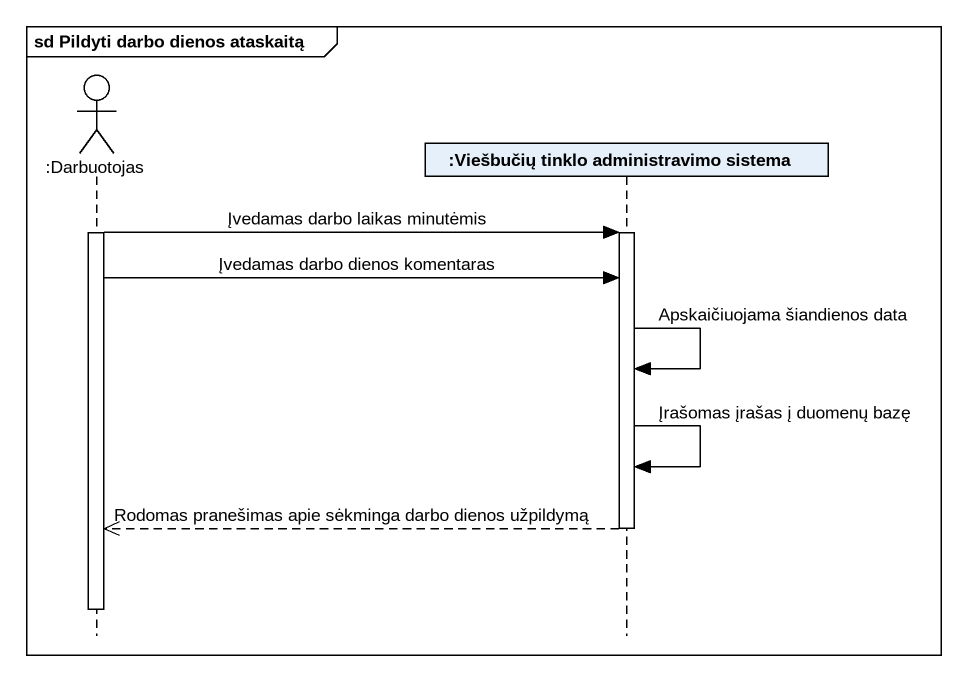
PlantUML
@startuml
mainframe sd Pildyti darbo dienos ataskaitą
hide footbox
actor ":Darbuotojas" as Darbuotojas
participant ":Viešbučių tinklo administravimo sistema" as Viešbučių_tinklo

activate Darbuotojas
Darbuotojas -> Viešbučių_tinklo : Įvedamas darbo laikas minutėmis
activate Viešbučių_tinklo
Darbuotojas -> Viešbučių_tinklo : Įvedamas darbo dienos komentaras
Viešbučių_tinklo -> Viešbučių_tinklo : Apskaičiuojama šiandienos data
Viešbučių_tinklo -> Viešbučių_tinklo : Įrašomas įrašas į duomenų bazę
Viešbučių_tinklo -->> Darbuotojas : Rodomas pranešimas apie sėkminga darbo dienos užpildymą
deactivate Viešbučių_tinklo
deactivate Darbuotojas
@enduml
